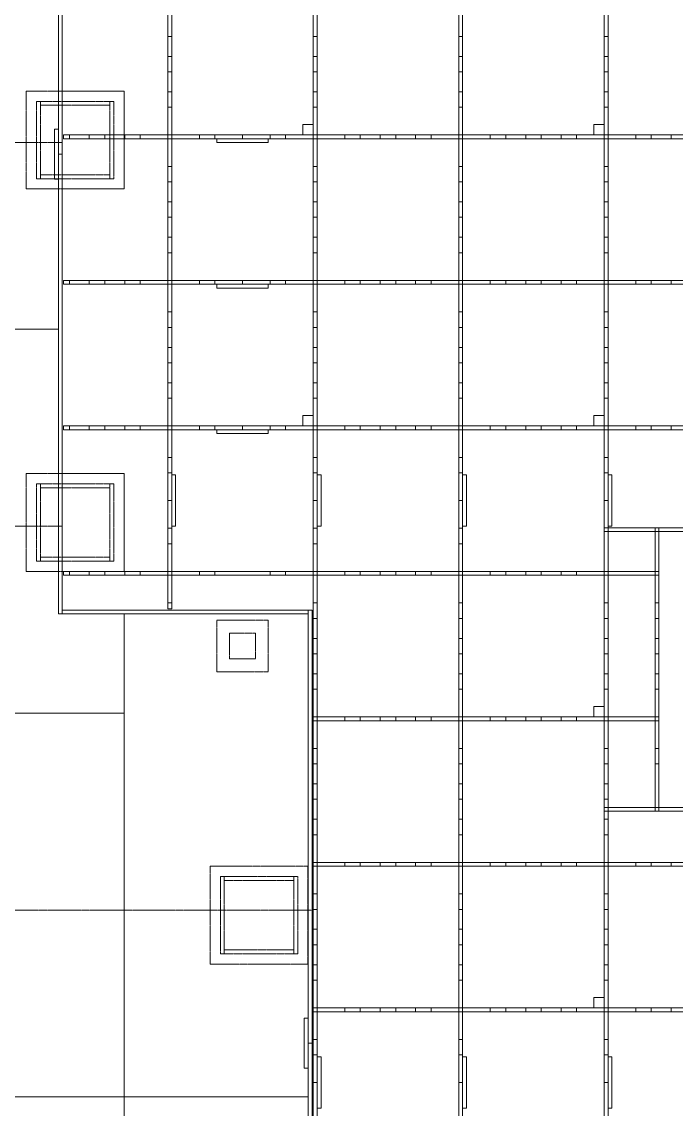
# Model space of a CAD drawing. Header units: millimetres. Extents: x -20225 to 19535, y -17853 to 10707.
# Drawn here: x 11385 to 13927, y -3579 to 644 of the extents above; entities that cross this region are included whole.
import ezdxf

# ---------------------------------------------------------------- set-up
doc = ezdxf.new("R2010")
doc.units = ezdxf.units.MM
doc.linetypes.add('HIDDEN', pattern=[1.905, 1.27, -0.635])

msp = doc.modelspace()

# ---------------------------------------------------------------- linework, layer by layer
at = {"linetype": 'Continuous', "lineweight": 15}
for p, q in [((11527, 1914.7), (11527, 129.7)), ((11542, 129.7), (11542, 1914.7)), ((11952, 754.7), (11952, 204.7)), ((11967, 204.7), (11967, 754.7)), ((12517, 754.7), (12517, 204.7)), ((12532, 204.7), (12532, 754.7)), ((13082, 754.7), (13082, 204.7)), ((13097, 204.7), (13097, 754.7)), ((13647, 754.7), (13647, 204.7)), ((13662, 204.7), (13662, 754.7)), ((11542, 374.7), (11782, 374.7)), ((11782, 374.7), (11782, 204.7)), ((11527, 226.7), (11512, 226.7)), ((11512, 226.7), (11512, 32.7)), ((11527, 32.7), (11527, 226.7)), ((12477, 244.7), (12477, 204.7)), ((12517, 244.7), (12477, 244.7)), ((12517, 204.7), (12517, 244.7)), ((13607, 244.7), (13607, 204.7)), ((13647, 244.7), (13607, 244.7)), ((13647, 204.7), (13647, 244.7)), ((11547, 204.7), (11952, 204.7)), ((11547, 204.7), (11547, 189.7)), ((12242, 189.7), (11547, 189.7)), ((11782, 189.7), (11782, -5.3)), ((11967, 204.7), (11952, 204.7)), ((11967, 189.7), (11952, 189.7)), ((11952, -360.3), (11952, 189.7)), ((11967, 204.7), (12242, 204.7)), ((11967, 189.7), (11967, -360.3)), ((12142, 174.7), (12142, 189.7)), ((12142, 189.7), (12342, 189.7)), ((12342, 174.7), (12142, 174.7)), ((12477, 204.7), (12242, 204.7)), ((12242, 189.7), (12242, 204.7)), ((14502, 189.7), (12242, 189.7)), ((12342, 189.7), (12342, 174.7)), ((12477, 204.7), (12517, 204.7)), ((12532, 204.7), (12517, 204.7)), ((12532, 189.7), (12517, 189.7)), ((12517, -360.3), (12517, 189.7)), ((13082, 204.7), (12532, 204.7)), ((12532, 189.7), (12532, -360.3)), ((13097, 204.7), (13082, 204.7)), ((13097, 189.7), (13082, 189.7)), ((13082, -360.3), (13082, 189.7)), ((13607, 204.7), (13097, 204.7)), ((13097, 189.7), (13097, -360.3)), ((13607, 204.7), (13647, 204.7)), ((13662, 204.7), (13647, 204.7)), ((13662, 189.7), (13647, 189.7)), ((13647, -360.3), (13647, 189.7)), ((14212, 204.7), (13662, 204.7)), ((13662, 189.7), (13662, -360.3)), ((11542, 129.7), (11527, 129.7)), ((11527, 129.7), (11527, -1655.3)), ((11542, -1655.3), (11542, 129.7)), ((11512, 32.7), (11527, 32.7)), ((11782, -5.3), (11542, -5.3)), ((11547, -360.3), (11547, -375.3)), ((11547, -360.3), (12242, -360.3)), ((12242, -375.3), (11547, -375.3)), ((11952, -360.3), (11967, -360.3)), ((11967, -375.3), (11952, -375.3)), ((11952, -925.3), (11952, -375.3)), ((11967, -375.3), (11967, -925.3)), ((12142, -390.3), (12142, -375.3)), ((12142, -375.3), (12342, -375.3)), ((12242, -360.3), (14502, -360.3)), ((12242, -375.3), (12242, -360.3)), ((14502, -375.3), (12242, -375.3)), ((12342, -375.3), (12342, -390.3)), ((12517, -360.3), (12532, -360.3)), ((12532, -375.3), (12517, -375.3)), ((12517, -925.3), (12517, -375.3)), ((12532, -375.3), (12532, -925.3)), ((13082, -360.3), (13097, -360.3)), ((13097, -375.3), (13082, -375.3)), ((13082, -925.3), (13082, -375.3)), ((13097, -375.3), (13097, -925.3)), ((13647, -360.3), (13662, -360.3)), ((13662, -375.3), (13647, -375.3)), ((13647, -925.3), (13647, -375.3)), ((13662, -375.3), (13662, -925.3)), ((12342, -390.3), (12142, -390.3)), ((11527, -550.3), (8802, -550.3)), ((12477, -885.3), (12517, -885.3)), ((12477, -925.3), (12477, -885.3)), ((12517, -885.3), (12517, -925.3)), ((13607, -925.3), (13607, -885.3)), ((13607, -885.3), (13647, -885.3)), ((13647, -885.3), (13647, -925.3)), ((11547, -925.3), (11547, -940.3)), ((11547, -925.3), (12242, -925.3)), ((11952, -925.3), (11967, -925.3)), ((12242, -925.3), (14502, -925.3)), ((12242, -940.3), (12242, -925.3)), ((12517, -925.3), (12477, -925.3)), ((12517, -925.3), (12532, -925.3)), ((13082, -925.3), (13097, -925.3)), ((13647, -925.3), (13607, -925.3)), ((13647, -925.3), (13662, -925.3)), ((12242, -940.3), (11547, -940.3)), ((11967, -940.3), (11952, -940.3)), ((11952, -1215.3), (11952, -940.3)), ((11967, -940.3), (11967, -1215.3)), ((12142, -955.3), (12142, -940.3)), ((12142, -940.3), (12342, -940.3)), ((12342, -955.3), (12142, -955.3)), ((14502, -940.3), (12242, -940.3)), ((12342, -940.3), (12342, -955.3)), ((12532, -940.3), (12517, -940.3)), ((12517, -1215.3), (12517, -940.3)), ((12532, -940.3), (12532, -1215.3)), ((13097, -940.3), (13082, -940.3)), ((13082, -1215.3), (13082, -940.3)), ((13097, -940.3), (13097, -1215.3)), ((13662, -940.3), (13647, -940.3)), ((13647, -1215.3), (13647, -940.3)), ((13662, -940.3), (13662, -1215.3)), ((11542, -1110.3), (11782, -1110.3)), ((11782, -1110.3), (11782, -1490.3)), ((11967, -1315.3), (11967, -1115.3)), ((11967, -1115.3), (11982, -1115.3)), ((11982, -1115.3), (11982, -1315.3)), ((12532, -1315.3), (12532, -1115.3)), ((12532, -1115.3), (12547, -1115.3)), ((12547, -1115.3), (12547, -1315.3)), ((13097, -1315.3), (13097, -1115.3)), ((13097, -1115.3), (13112, -1115.3)), ((13112, -1115.3), (13112, -1315.3)), ((13662, -1315.3), (13662, -1115.3)), ((13662, -1115.3), (13677, -1115.3)), ((13677, -1115.3), (13677, -1315.3)), ((11952, -1490.3), (11952, -1215.3)), ((11967, -1215.3), (11952, -1215.3)), ((11967, -1215.3), (11967, -1490.3)), ((12517, -1490.3), (12517, -1215.3)), ((12532, -1215.3), (12517, -1215.3)), ((12532, -1215.3), (12532, -1490.3)), ((13097, -1215.3), (13082, -1215.3)), ((13082, -1490.3), (13082, -1215.3)), ((13097, -1215.3), (13097, -1490.3)), ((13662, -1215.3), (13647, -1215.3)), ((13647, -1320.7), (13647, -1215.3)), ((13662, -1215.3), (13662, -1320.7)), ((11982, -1315.3), (11967, -1315.3)), ((12547, -1315.3), (12532, -1315.3)), ((13112, -1315.3), (13097, -1315.3)), ((13647, -1320.7), (13662, -1320.7)), ((13647, -1320.7), (13844.7, -1320.7)), ((13647, -1320.7), (13647, -1335.7)), ((13647, -1490.3), (13647, -1335.7)), ((13662, -1335.7), (13647, -1335.7)), ((13844.7, -1335.7), (13647, -1335.7)), ((13677, -1315.3), (13662, -1315.3)), ((13662, -1335.7), (13662, -1490.3)), ((13859.7, -1320.7), (13844.7, -1320.7)), ((13844.7, -2422.1), (13844.7, -1320.7)), ((13844.7, -1335.7), (13844.7, -1320.7)), ((13859.7, -1320.7), (13859.7, -2422.1)), ((13859.7, -1320.7), (13859.7, -1335.7)), ((13859.7, -1320.7), (14921.3, -1320.7)), ((14921.3, -1335.7), (13859.7, -1335.7)), ((11547, -1490.3), (11542, -1490.3)), ((11547, -1490.3), (11547, -1505.3)), ((11547, -1490.3), (13844.7, -1490.3)), ((13844.7, -1505.3), (11547, -1505.3)), ((11952, -1490.3), (11967, -1490.3)), ((11952, -1635.3), (11952, -1505.3)), ((11967, -1505.3), (11952, -1505.3)), ((11967, -1505.3), (11967, -1635.3)), ((12517, -1490.3), (12532, -1490.3)), ((12517, -2055.3), (12517, -1505.3)), ((12532, -1505.3), (12517, -1505.3)), ((12532, -1505.3), (12532, -2055.3)), ((13082, -1490.3), (13097, -1490.3)), ((13097, -1505.3), (13082, -1505.3)), ((13082, -2055.3), (13082, -1505.3)), ((13097, -1505.3), (13097, -2055.3)), ((13647, -1490.3), (13662, -1490.3)), ((13647, -2055.3), (13647, -1505.3)), ((13662, -1505.3), (13647, -1505.3)), ((13662, -1505.3), (13662, -2055.3)), ((13844.7, -1505.3), (13844.7, -1490.3)), ((12497, -1640.3), (11542, -1640.3)), ((11542, -1640.3), (11542, -1655.3)), ((11952, -1635.3), (11967, -1635.3)), ((12497, -1655.3), (12497, -1640.3)), ((12512, -1640.3), (12497, -1640.3)), ((12497, -1640.3), (12497, -3322.8)), ((12512, -3322.8), (12512, -1640.3)), ((11527, -1655.3), (11542, -1655.3)), ((11542, -1655.3), (12497, -1655.3)), ((11782, -1655.3), (11782, -2040.3)), ((11782, -1655.3), (11782, -3530.3)), ((13607, -2015.3), (13647, -2015.3)), ((13607, -2055.3), (13607, -2015.3)), ((13647, -2015.3), (13647, -2055.3)), ((8802, -2040.3), (11782, -2040.3)), ((11782, -2040.3), (11782, -3530.3)), ((12517, -2055.3), (12517, -2070.3)), ((12517, -2055.3), (13844.7, -2055.3)), ((12517, -2055.3), (12532, -2055.3)), ((13082, -2055.3), (13097, -2055.3)), ((13647, -2055.3), (13607, -2055.3)), ((13647, -2055.3), (13662, -2055.3)), ((13844.7, -2070.3), (13844.7, -2055.3)), ((13844.7, -2070.3), (12517, -2070.3)), ((12532, -2070.3), (12517, -2070.3)), ((12517, -2620.3), (12517, -2070.3)), ((12532, -2070.3), (12532, -2620.3)), ((13097, -2070.3), (13082, -2070.3)), ((13082, -2620.3), (13082, -2070.3)), ((13097, -2070.3), (13097, -2620.3)), ((13647, -2407.1), (13647, -2070.3)), ((13662, -2070.3), (13647, -2070.3)), ((13662, -2070.3), (13662, -2407.1)), ((13647, -2407.1), (13662, -2407.1)), ((13647, -2407.1), (13844.7, -2407.1)), ((13647, -2407.1), (13647, -2422.1)), ((13844.7, -2422.1), (13844.7, -2407.1)), ((13859.7, -2407.1), (14921.3, -2407.1)), ((13859.7, -2407.1), (13859.7, -2422.1)), ((13647, -2620.3), (13647, -2422.1)), ((13662, -2422.1), (13647, -2422.1)), ((13844.7, -2422.1), (13647, -2422.1)), ((13662, -2422.1), (13662, -2620.3)), ((13844.7, -2422.1), (13859.7, -2422.1)), ((14921.3, -2422.1), (13859.7, -2422.1)), ((12517, -2620.3), (12517, -2635.3)), ((12517, -2620.3), (14502, -2620.3)), ((12517, -2620.3), (12532, -2620.3)), ((14502, -2635.3), (12517, -2635.3)), ((12517, -3185.3), (12517, -2635.3)), ((12532, -2635.3), (12517, -2635.3)), ((12532, -2635.3), (12532, -3185.3)), ((13082, -2620.3), (13097, -2620.3)), ((13097, -2635.3), (13082, -2635.3)), ((13082, -3185.3), (13082, -2635.3)), ((13097, -2635.3), (13097, -3185.3)), ((13647, -2620.3), (13662, -2620.3)), ((13647, -3185.3), (13647, -2635.3)), ((13662, -2635.3), (13647, -2635.3)), ((13662, -2635.3), (13662, -3185.3)), ((13607, -3145.3), (13647, -3145.3)), ((13607, -3185.3), (13607, -3145.3)), ((13647, -3145.3), (13647, -3185.3)), ((12517, -3185.3), (12517, -3200.3)), ((12517, -3185.3), (14502, -3185.3)), ((12517, -3185.3), (12532, -3185.3)), ((14502, -3200.3), (12517, -3200.3)), ((12517, -3475.3), (12517, -3200.3)), ((12532, -3200.3), (12517, -3200.3)), ((12532, -3200.3), (12532, -3475.3)), ((13082, -3185.3), (13097, -3185.3)), ((13097, -3200.3), (13082, -3200.3)), ((13082, -3475.3), (13082, -3200.3)), ((13097, -3200.3), (13097, -3475.3)), ((13647, -3185.3), (13607, -3185.3)), ((13647, -3185.3), (13662, -3185.3)), ((13647, -3475.3), (13647, -3200.3)), ((13662, -3200.3), (13647, -3200.3)), ((13662, -3200.3), (13662, -3475.3)), ((12497, -3225.8), (12482, -3225.8)), ((12482, -3225.8), (12482, -3419.8)), ((12497, -3419.8), (12497, -3225.8)), ((12512, -3322.8), (12497, -3322.8)), ((12497, -3322.8), (12497, -4990.3)), ((12512, -4990.3), (12512, -3322.8)), ((12532, -3375.3), (12547, -3375.3)), ((12532, -3575.3), (12532, -3375.3)), ((12547, -3375.3), (12547, -3575.3)), ((13097, -3575.3), (13097, -3375.3)), ((13097, -3375.3), (13112, -3375.3)), ((13112, -3375.3), (13112, -3575.3)), ((13662, -3575.3), (13662, -3375.3)), ((13662, -3375.3), (13677, -3375.3)), ((13677, -3375.3), (13677, -3575.3)), ((12482, -3419.8), (12497, -3419.8)), ((12517, -3750.3), (12517, -3475.3)), ((12532, -3475.3), (12517, -3475.3)), ((12532, -3475.3), (12532, -3750.3)), ((13097, -3475.3), (13082, -3475.3)), ((13082, -3750.3), (13082, -3475.3)), ((13097, -3475.3), (13097, -3750.3)), ((13662, -3475.3), (13647, -3475.3)), ((13647, -3750.3), (13647, -3475.3)), ((13662, -3475.3), (13662, -3750.3)), ((11782, -3530.3), (8802, -3530.3)), ((11782, -3530.3), (11782, -4990.3)), ((12497, -3530.3), (11782, -3530.3)), ((12547, -3575.3), (12532, -3575.3)), ((13112, -3575.3), (13097, -3575.3)), ((13677, -3575.3), (13662, -3575.3))]:
    msp.add_line(p, q, dxfattribs=at)
at = {"linetype": 'HIDDEN', "lineweight": 0}
for p, q in [((11952, 587.2), (11967, 587.2)), ((12517, 587.2), (12532, 587.2)), ((13082, 587.2), (13097, 587.2)), ((13647, 587.2), (13662, 587.2)), ((11967, 509.7), (11952, 509.7)), ((12532, 509.7), (12517, 509.7)), ((13097, 509.7), (13082, 509.7)), ((13662, 509.7), (13647, 509.7)), ((11952, 449.7), (11967, 449.7)), ((12517, 449.7), (12532, 449.7)), ((13082, 449.7), (13097, 449.7)), ((13647, 449.7), (13662, 449.7)), ((11402, 374.7), (11542, 374.7)), ((11402, -5.3), (11402, 374.7)), ((11967, 372.2), (11952, 372.2)), ((12532, 372.2), (12517, 372.2)), ((13097, 372.2), (13082, 372.2)), ((13662, 372.2), (13647, 372.2)), ((11442, 334.7), (11457, 334.7)), ((11442, 34.7), (11442, 334.7)), ((11457, 334.7), (11457, 34.7)), ((11457, 334.7), (11727, 334.7)), ((11457, 319.7), (11457, 334.7)), ((11727, 319.7), (11457, 319.7)), ((11727, 334.7), (11727, 319.7)), ((11727, 334.7), (11742, 334.7)), ((11727, 34.7), (11727, 334.7)), ((11742, 334.7), (11742, 34.7)), ((11952, 312.2), (11967, 312.2)), ((12517, 312.2), (12532, 312.2)), ((13082, 312.2), (13097, 312.2)), ((13647, 312.2), (13662, 312.2)), ((10292, 174.7), (11542, 174.7)), ((11569.5, 189.7), (11569.5, 204.7)), ((11647, 204.7), (11647, 189.7)), ((11707, 189.7), (11707, 204.7)), ((11782, 204.7), (11782, 189.7)), ((11784.5, 204.7), (11784.5, 189.7)), ((11844.5, 189.7), (11844.5, 204.7)), ((11952, 189.7), (11952, 204.7)), ((11967, 204.7), (11967, 189.7)), ((12074.5, 204.7), (12074.5, 189.7)), ((12134.5, 189.7), (12134.5, 204.7)), ((12349.5, 204.7), (12349.5, 189.7)), ((12409.5, 189.7), (12409.5, 204.7)), ((12517, 189.7), (12517, 204.7)), ((12532, 204.7), (12532, 189.7)), ((12639.5, 204.7), (12639.5, 189.7)), ((12699.5, 189.7), (12699.5, 204.7)), ((12777, 204.7), (12777, 189.7)), ((12837, 189.7), (12837, 204.7)), ((12914.5, 204.7), (12914.5, 189.7)), ((12974.5, 189.7), (12974.5, 204.7)), ((13082, 189.7), (13082, 204.7)), ((13097, 204.7), (13097, 189.7)), ((13204.5, 204.7), (13204.5, 189.7)), ((13264.5, 189.7), (13264.5, 204.7)), ((13342, 204.7), (13342, 189.7)), ((13402, 189.7), (13402, 204.7)), ((13479.5, 204.7), (13479.5, 189.7)), ((13539.5, 189.7), (13539.5, 204.7)), ((13647, 189.7), (13647, 204.7)), ((13662, 204.7), (13662, 189.7)), ((13769.5, 204.7), (13769.5, 189.7)), ((13829.5, 189.7), (13829.5, 204.7)), ((13907, 204.7), (13907, 189.7)), ((11457, 49.7), (11727, 49.7)), ((11457, 34.7), (11457, 49.7)), ((11727, 49.7), (11727, 34.7)), ((11967, 82.2), (11952, 82.2)), ((12532, 82.2), (12517, 82.2)), ((13097, 82.2), (13082, 82.2)), ((13662, 82.2), (13647, 82.2)), ((11457, 34.7), (11442, 34.7)), ((11727, 34.7), (11457, 34.7)), ((11742, 34.7), (11727, 34.7)), ((11952, 22.2), (11967, 22.2)), ((12517, 22.2), (12532, 22.2)), ((13082, 22.2), (13097, 22.2)), ((13647, 22.2), (13662, 22.2)), ((11542, -5.3), (11402, -5.3)), ((11967, -55.3), (11952, -55.3)), ((12532, -55.3), (12517, -55.3)), ((13097, -55.3), (13082, -55.3)), ((13662, -55.3), (13647, -55.3)), ((11952, -115.3), (11967, -115.3)), ((12517, -115.3), (12532, -115.3)), ((13082, -115.3), (13097, -115.3)), ((13647, -115.3), (13662, -115.3)), ((11967, -192.8), (11952, -192.8)), ((12532, -192.8), (12517, -192.8)), ((13097, -192.8), (13082, -192.8)), ((13662, -192.8), (13647, -192.8)), ((11952, -252.8), (11967, -252.8)), ((12517, -252.8), (12532, -252.8)), ((13082, -252.8), (13097, -252.8)), ((13647, -252.8), (13662, -252.8)), ((11569.5, -375.3), (11569.5, -360.3)), ((11647, -360.3), (11647, -375.3)), ((11707, -375.3), (11707, -360.3)), ((11784.5, -360.3), (11784.5, -375.3)), ((11844.5, -375.3), (11844.5, -360.3)), ((11952, -375.3), (11952, -360.3)), ((11967, -360.3), (11967, -375.3)), ((12074.5, -360.3), (12074.5, -375.3)), ((12134.5, -375.3), (12134.5, -360.3)), ((12349.5, -360.3), (12349.5, -375.3)), ((12409.5, -375.3), (12409.5, -360.3)), ((12517, -375.3), (12517, -360.3)), ((12532, -360.3), (12532, -375.3)), ((12639.5, -360.3), (12639.5, -375.3)), ((12699.5, -375.3), (12699.5, -360.3)), ((12777, -360.3), (12777, -375.3)), ((12837, -375.3), (12837, -360.3)), ((12914.5, -360.3), (12914.5, -375.3)), ((12974.5, -375.3), (12974.5, -360.3)), ((13082, -375.3), (13082, -360.3)), ((13097, -360.3), (13097, -375.3)), ((13204.5, -360.3), (13204.5, -375.3)), ((13264.5, -375.3), (13264.5, -360.3)), ((13342, -360.3), (13342, -375.3)), ((13402, -375.3), (13402, -360.3)), ((13479.5, -360.3), (13479.5, -375.3)), ((13539.5, -375.3), (13539.5, -360.3)), ((13647, -375.3), (13647, -360.3)), ((13662, -360.3), (13662, -375.3)), ((13769.5, -360.3), (13769.5, -375.3)), ((13829.5, -375.3), (13829.5, -360.3)), ((13907, -360.3), (13907, -375.3)), ((11967, -482.8), (11952, -482.8)), ((12532, -482.8), (12517, -482.8)), ((13097, -482.8), (13082, -482.8)), ((13662, -482.8), (13647, -482.8)), ((11952, -542.8), (11967, -542.8)), ((12517, -542.8), (12532, -542.8)), ((13082, -542.8), (13097, -542.8)), ((13647, -542.8), (13662, -542.8)), ((11967, -620.3), (11952, -620.3)), ((12532, -620.3), (12517, -620.3)), ((13097, -620.3), (13082, -620.3)), ((13662, -620.3), (13647, -620.3)), ((11952, -680.3), (11967, -680.3)), ((12517, -680.3), (12532, -680.3)), ((13082, -680.3), (13097, -680.3)), ((13647, -680.3), (13662, -680.3)), ((11967, -757.8), (11952, -757.8)), ((12532, -757.8), (12517, -757.8)), ((13097, -757.8), (13082, -757.8)), ((13662, -757.8), (13647, -757.8)), ((11952, -817.8), (11967, -817.8)), ((12517, -817.8), (12532, -817.8)), ((13082, -817.8), (13097, -817.8)), ((13647, -817.8), (13662, -817.8)), ((11569.5, -940.3), (11569.5, -925.3)), ((11647, -925.3), (11647, -940.3)), ((11707, -940.3), (11707, -925.3)), ((11784.5, -925.3), (11784.5, -940.3)), ((11844.5, -940.3), (11844.5, -925.3)), ((11952, -940.3), (11952, -925.3)), ((11967, -925.3), (11967, -940.3)), ((12074.5, -925.3), (12074.5, -940.3)), ((12134.5, -940.3), (12134.5, -925.3)), ((12349.5, -925.3), (12349.5, -940.3)), ((12409.5, -940.3), (12409.5, -925.3)), ((12517, -940.3), (12517, -925.3)), ((12532, -925.3), (12532, -940.3)), ((12639.5, -925.3), (12639.5, -940.3)), ((12699.5, -940.3), (12699.5, -925.3)), ((12777, -925.3), (12777, -940.3)), ((12837, -940.3), (12837, -925.3)), ((12914.5, -925.3), (12914.5, -940.3)), ((12974.5, -940.3), (12974.5, -925.3)), ((13082, -940.3), (13082, -925.3)), ((13097, -925.3), (13097, -940.3)), ((13204.5, -925.3), (13204.5, -940.3)), ((13264.5, -940.3), (13264.5, -925.3)), ((13342, -925.3), (13342, -940.3)), ((13402, -940.3), (13402, -925.3)), ((13479.5, -925.3), (13479.5, -940.3)), ((13539.5, -940.3), (13539.5, -925.3)), ((13647, -940.3), (13647, -925.3)), ((13662, -925.3), (13662, -940.3)), ((13769.5, -925.3), (13769.5, -940.3)), ((13829.5, -940.3), (13829.5, -925.3)), ((13907, -925.3), (13907, -940.3)), ((11967, -1047.8), (11952, -1047.8)), ((12532, -1047.8), (12517, -1047.8)), ((13097, -1047.8), (13082, -1047.8)), ((13662, -1047.8), (13647, -1047.8)), ((11402, -1490.3), (11402, -1110.3)), ((11402, -1110.3), (11542, -1110.3)), ((11952, -1107.8), (11967, -1107.8)), ((12517, -1107.8), (12532, -1107.8)), ((13082, -1107.8), (13097, -1107.8)), ((13647, -1107.8), (13662, -1107.8)), ((11442, -1150.3), (11457, -1150.3)), ((11442, -1450.3), (11442, -1150.3)), ((11457, -1150.3), (11457, -1450.3)), ((11457, -1150.3), (11727, -1150.3)), ((11457, -1165.3), (11457, -1150.3)), ((11727, -1165.3), (11457, -1165.3)), ((11727, -1450.3), (11727, -1150.3)), ((11727, -1150.3), (11742, -1150.3)), ((11727, -1150.3), (11727, -1165.3)), ((11742, -1150.3), (11742, -1450.3)), ((10292, -1315.3), (11542, -1315.3)), ((11967, -1322.8), (11952, -1322.8)), ((12532, -1322.8), (12517, -1322.8)), ((13097, -1322.8), (13082, -1322.8)), ((13662, -1335.7), (13662, -1320.7)), ((13844.7, -1335.7), (13859.7, -1335.7)), ((11952, -1382.8), (11967, -1382.8)), ((12517, -1382.8), (12532, -1382.8)), ((13082, -1382.8), (13097, -1382.8)), ((11457, -1450.3), (11457, -1435.3)), ((11457, -1435.3), (11727, -1435.3)), ((11727, -1435.3), (11727, -1450.3)), ((11457, -1450.3), (11442, -1450.3)), ((11727, -1450.3), (11457, -1450.3)), ((11742, -1450.3), (11727, -1450.3)), ((11542, -1490.3), (11402, -1490.3)), ((11569.5, -1505.3), (11569.5, -1490.3)), ((11647, -1490.3), (11647, -1505.3)), ((11707, -1505.3), (11707, -1490.3)), ((11784.5, -1490.3), (11784.5, -1505.3)), ((11844.5, -1505.3), (11844.5, -1490.3)), ((11952, -1505.3), (11952, -1490.3)), ((11967, -1490.3), (11967, -1505.3)), ((12074.5, -1490.3), (12074.5, -1505.3)), ((12134.5, -1505.3), (12134.5, -1490.3)), ((12349.5, -1490.3), (12349.5, -1505.3)), ((12409.5, -1505.3), (12409.5, -1490.3)), ((12517, -1505.3), (12517, -1490.3)), ((12532, -1490.3), (12532, -1505.3)), ((12639.5, -1490.3), (12639.5, -1505.3)), ((12699.5, -1505.3), (12699.5, -1490.3)), ((12777, -1490.3), (12777, -1505.3)), ((12837, -1505.3), (12837, -1490.3)), ((12914.5, -1490.3), (12914.5, -1505.3)), ((12974.5, -1505.3), (12974.5, -1490.3)), ((13082, -1505.3), (13082, -1490.3)), ((13097, -1490.3), (13097, -1505.3)), ((13204.5, -1490.3), (13204.5, -1505.3)), ((13264.5, -1505.3), (13264.5, -1490.3)), ((13342, -1490.3), (13342, -1505.3)), ((13402, -1505.3), (13402, -1490.3)), ((13479.5, -1490.3), (13479.5, -1505.3)), ((13539.5, -1505.3), (13539.5, -1490.3)), ((13647, -1505.3), (13647, -1490.3)), ((13662, -1490.3), (13662, -1505.3)), ((13844.7, -1490.3), (13859.7, -1490.3)), ((13859.7, -1505.3), (13844.7, -1505.3)), ((11967, -1612.8), (11952, -1612.8)), ((12532, -1612.8), (12517, -1612.8)), ((13097, -1612.8), (13082, -1612.8)), ((13662, -1612.8), (13647, -1612.8)), ((13859.7, -1612.8), (13844.7, -1612.8)), ((12142, -1680.3), (12342, -1680.3)), ((12142, -1880.3), (12142, -1680.3)), ((12342, -1680.3), (12342, -1880.3)), ((12517, -1672.8), (12532, -1672.8)), ((13082, -1672.8), (13097, -1672.8)), ((13647, -1672.8), (13662, -1672.8)), ((13844.7, -1672.8), (13859.7, -1672.8)), ((12192, -1730.3), (12292, -1730.3)), ((12192, -1830.3), (12192, -1730.3)), ((12292, -1730.3), (12292, -1830.3)), ((12532, -1750.3), (12517, -1750.3)), ((13097, -1750.3), (13082, -1750.3)), ((13662, -1750.3), (13647, -1750.3)), ((13859.7, -1750.3), (13844.7, -1750.3)), ((12517, -1810.3), (12532, -1810.3)), ((13082, -1810.3), (13097, -1810.3)), ((13647, -1810.3), (13662, -1810.3)), ((13844.7, -1810.3), (13859.7, -1810.3)), ((12292, -1830.3), (12192, -1830.3)), ((12342, -1880.3), (12142, -1880.3)), ((12532, -1887.8), (12517, -1887.8)), ((13097, -1887.8), (13082, -1887.8)), ((13662, -1887.8), (13647, -1887.8)), ((13859.7, -1887.8), (13844.7, -1887.8)), ((12517, -1947.8), (12532, -1947.8)), ((13082, -1947.8), (13097, -1947.8)), ((13647, -1947.8), (13662, -1947.8)), ((13844.7, -1947.8), (13859.7, -1947.8)), ((12532, -2055.3), (12532, -2070.3)), ((12639.5, -2055.3), (12639.5, -2070.3)), ((12699.5, -2070.3), (12699.5, -2055.3)), ((12777, -2055.3), (12777, -2070.3)), ((12837, -2070.3), (12837, -2055.3)), ((12914.5, -2055.3), (12914.5, -2070.3)), ((12974.5, -2070.3), (12974.5, -2055.3)), ((13082, -2070.3), (13082, -2055.3)), ((13097, -2055.3), (13097, -2070.3)), ((13204.5, -2055.3), (13204.5, -2070.3)), ((13264.5, -2070.3), (13264.5, -2055.3)), ((13342, -2055.3), (13342, -2070.3)), ((13402, -2070.3), (13402, -2055.3)), ((13479.5, -2055.3), (13479.5, -2070.3)), ((13539.5, -2070.3), (13539.5, -2055.3)), ((13647, -2070.3), (13647, -2055.3)), ((13662, -2055.3), (13662, -2070.3)), ((13844.7, -2055.3), (13859.7, -2055.3)), ((13859.7, -2070.3), (13844.7, -2070.3)), ((12532, -2177.8), (12517, -2177.8)), ((13097, -2177.8), (13082, -2177.8)), ((13662, -2177.8), (13647, -2177.8)), ((13859.7, -2177.8), (13844.7, -2177.8)), ((12517, -2237.8), (12532, -2237.8)), ((13082, -2237.8), (13097, -2237.8)), ((13647, -2237.8), (13662, -2237.8)), ((13844.7, -2237.8), (13859.7, -2237.8)), ((12532, -2315.3), (12517, -2315.3)), ((13097, -2315.3), (13082, -2315.3)), ((13662, -2315.3), (13647, -2315.3)), ((12517, -2375.3), (12532, -2375.3)), ((13082, -2375.3), (13097, -2375.3)), ((13647, -2375.3), (13662, -2375.3)), ((13662, -2422.1), (13662, -2407.1)), ((13859.7, -2407.1), (13844.7, -2407.1)), ((12532, -2452.8), (12517, -2452.8)), ((13097, -2452.8), (13082, -2452.8)), ((13662, -2452.8), (13647, -2452.8)), ((12517, -2512.8), (12532, -2512.8)), ((13082, -2512.8), (13097, -2512.8)), ((13647, -2512.8), (13662, -2512.8)), ((12116.4, -2635.3), (12496.4, -2635.3)), ((12116.4, -3015.3), (12116.4, -2635.3)), ((12496.4, -2635.3), (12496.4, -3015.3)), ((12532, -2620.3), (12532, -2635.3)), ((12639.5, -2620.3), (12639.5, -2635.3)), ((12699.5, -2635.3), (12699.5, -2620.3)), ((12777, -2620.3), (12777, -2635.3)), ((12837, -2635.3), (12837, -2620.3)), ((12914.5, -2620.3), (12914.5, -2635.3)), ((12974.5, -2635.3), (12974.5, -2620.3)), ((13082, -2635.3), (13082, -2620.3)), ((13097, -2620.3), (13097, -2635.3)), ((13204.5, -2620.3), (13204.5, -2635.3)), ((13264.5, -2635.3), (13264.5, -2620.3)), ((13342, -2620.3), (13342, -2635.3)), ((13402, -2635.3), (13402, -2620.3)), ((13479.5, -2620.3), (13479.5, -2635.3)), ((13539.5, -2635.3), (13539.5, -2620.3)), ((13647, -2635.3), (13647, -2620.3)), ((13662, -2620.3), (13662, -2635.3)), ((13769.5, -2620.3), (13769.5, -2635.3)), ((13829.5, -2635.3), (13829.5, -2620.3)), ((13907, -2620.3), (13907, -2635.3)), ((12156.4, -2675.3), (12171.4, -2675.3)), ((12156.4, -2975.3), (12156.4, -2675.3)), ((12171.4, -2675.3), (12171.4, -2975.3)), ((12171.4, -2675.3), (12441.4, -2675.3)), ((12171.4, -2690.3), (12171.4, -2675.3)), ((12441.4, -2690.3), (12171.4, -2690.3)), ((12441.4, -2675.3), (12441.4, -2690.3)), ((12441.4, -2975.3), (12441.4, -2675.3)), ((12441.4, -2675.3), (12456.4, -2675.3)), ((12456.4, -2675.3), (12456.4, -2975.3)), ((12532, -2742.8), (12517, -2742.8)), ((13097, -2742.8), (13082, -2742.8)), ((13662, -2742.8), (13647, -2742.8)), ((10292, -2805.3), (12512, -2805.3)), ((12517, -2802.8), (12532, -2802.8)), ((13082, -2802.8), (13097, -2802.8)), ((13647, -2802.8), (13662, -2802.8)), ((12532, -2880.3), (12517, -2880.3)), ((13097, -2880.3), (13082, -2880.3)), ((13662, -2880.3), (13647, -2880.3)), ((12517, -2940.3), (12532, -2940.3)), ((13082, -2940.3), (13097, -2940.3)), ((13647, -2940.3), (13662, -2940.3)), ((12171.4, -2975.3), (12156.4, -2975.3)), ((12171.4, -2960.3), (12441.4, -2960.3)), ((12171.4, -2975.3), (12171.4, -2960.3)), ((12441.4, -2975.3), (12171.4, -2975.3)), ((12441.4, -2960.3), (12441.4, -2975.3)), ((12456.4, -2975.3), (12441.4, -2975.3)), ((12496.4, -3015.3), (12116.4, -3015.3)), ((12532, -3017.8), (12517, -3017.8)), ((13097, -3017.8), (13082, -3017.8)), ((13662, -3017.8), (13647, -3017.8)), ((12517, -3077.8), (12532, -3077.8)), ((13082, -3077.8), (13097, -3077.8)), ((13647, -3077.8), (13662, -3077.8)), ((12532, -3185.3), (12532, -3200.3)), ((12639.5, -3185.3), (12639.5, -3200.3)), ((12699.5, -3200.3), (12699.5, -3185.3)), ((12777, -3185.3), (12777, -3200.3)), ((12837, -3200.3), (12837, -3185.3)), ((12914.5, -3185.3), (12914.5, -3200.3)), ((12974.5, -3200.3), (12974.5, -3185.3)), ((13082, -3200.3), (13082, -3185.3)), ((13097, -3185.3), (13097, -3200.3)), ((13204.5, -3185.3), (13204.5, -3200.3)), ((13264.5, -3200.3), (13264.5, -3185.3)), ((13342, -3185.3), (13342, -3200.3)), ((13402, -3200.3), (13402, -3185.3)), ((13479.5, -3185.3), (13479.5, -3200.3)), ((13539.5, -3200.3), (13539.5, -3185.3)), ((13647, -3200.3), (13647, -3185.3)), ((13662, -3185.3), (13662, -3200.3)), ((13769.5, -3185.3), (13769.5, -3200.3)), ((13829.5, -3200.3), (13829.5, -3185.3)), ((13907, -3185.3), (13907, -3200.3)), ((12532, -3307.8), (12517, -3307.8)), ((13097, -3307.8), (13082, -3307.8)), ((13662, -3307.8), (13647, -3307.8)), ((12517, -3367.8), (12532, -3367.8)), ((13082, -3367.8), (13097, -3367.8)), ((13647, -3367.8), (13662, -3367.8))]:
    msp.add_line(p, q, dxfattribs=at)

doc.saveas('drawing.dxf')
